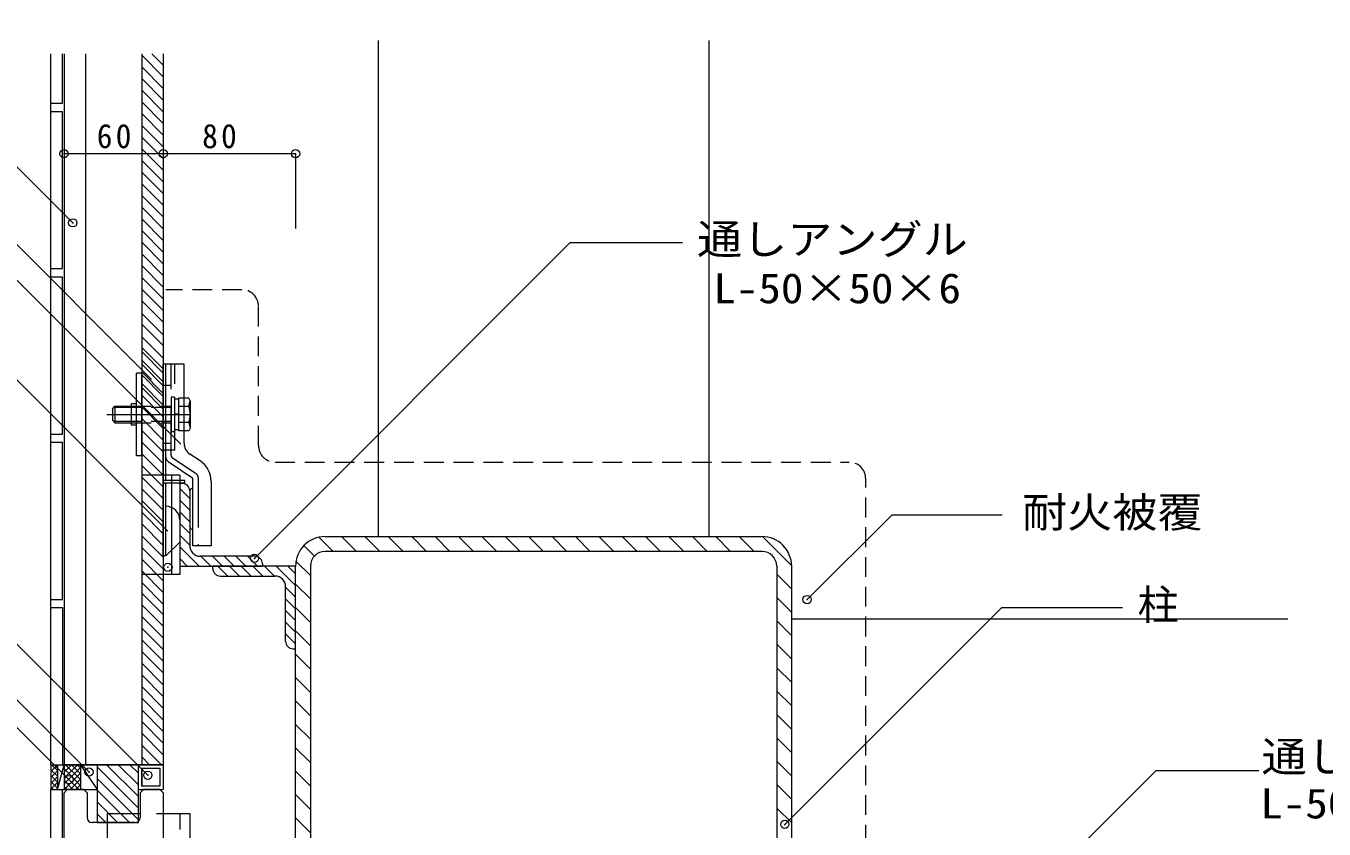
# Model space of a CAD drawing. Units: millimetres on the paper, enlarged 8 times, with parts at other scales. Extents: x -1558 to 1610, y -1130 to 1116.
# Drawn here: x -470 to 158, y -420 to -32 of the extents above; entities that cross this region are included whole.
import ezdxf
from ezdxf.enums import TextEntityAlignment as Align

# ---------------------------------------------------------------- set-up
doc = ezdxf.new("R2010")
doc.units = ezdxf.units.MM
doc.header["$LTSCALE"] = 8
doc.header["$PDMODE"] = 32
doc.header["$PDSIZE"] = 4
for name, pattern in [('CHAIN1', [8, 5, -1, 1, -1]), ('DASHED1', [1.8, 1.2, -0.6]), ('DASHED2', [3, 2, -1]), ('DASHED3', [4, 3, -1])]:
    doc.linetypes.add(name, pattern=pattern)
for name, color, linetype, lineweight in [('2-0', 2, 'Continuous', 18), ('2-1', 7, 'Continuous', 9), ('2-2', 2, 'Continuous', 18), ('2-3', 7, 'Continuous', 9), ('2-4', 7, 'Continuous', 9), ('2-6', 1, 'Continuous', 18), ('2-9', 7, 'Continuous', 9)]:
    doc.layers.add(name, color=color, linetype=linetype, lineweight=lineweight)
doc.styles.add('ＭＳ ゴシック', font='')
doc.styles.get('ＭＳ ゴシック').set_extended_font_data('MS Gothic')

msp = doc.modelspace()

# ---------------------------------------------------------------- linework, layer by layer
at = {"layer": '2-0'}
for p, q in [((-452.006, -45.366), (-452.006, -389.366)), ((-441.606, -45.366), (-441.606, -389.366)), ((-414.406, -45.366), (-414.406, -389.366)), ((-404.006, -45.366), (-404.006, -389.366)), ((-452.006, -389.366), (-404.006, -389.366)), ((-452.006, -402.966), (-450.406, -401.366)), ((-442.406, -401.366), (-450.406, -401.366)), ((-442.406, -401.366), (-440.806, -402.966)), ((-415.206, -402.966), (-413.606, -401.366)), ((-405.606, -401.366), (-413.606, -401.366)), ((-405.606, -401.366), (-404.006, -402.966)), ((-452.006, -626.966), (-452.006, -402.966)), ((-440.806, -402.966), (-440.806, -414.966)), ((-415.206, -402.966), (-415.206, -414.966)), ((-404.006, -402.966), (-404.006, -582.966)), ((-417.606, -417.366), (-438.406, -417.366))]:
    msp.add_line(p, q, dxfattribs=at)
for centre, start, end in [((-438.406, -414.966), 180, 270), ((-417.606, -414.966), 270, 0)]:
    msp.add_arc(centre, 2.4, start, end, dxfattribs=at)
at = {"layer": '2-1', "color": 3, "lineweight": 18}
for p, q in [((-300.006, -38.966), (-300.006, -279.308)), ((-140.006, -38.966), (-140.006, -278.966)), ((-325.606, -278.966), (-114.406, -278.966)), ((-114.406, -286.166), (-325.606, -286.166)), ((-340.006, -504.566), (-340.006, -293.366)), ((-332.806, -293.366), (-332.806, -504.566)), ((-107.206, -293.366), (-107.206, -504.566)), ((-100.006, -504.566), (-100.006, -293.366)), ((139.994, -318.966), (-100.006, -318.966))]:
    msp.add_line(p, q, dxfattribs=at)
at = {"layer": '2-1'}
for p, q in [((-321.871, -286.166), (-328.728, -279.308)), ((-310.557, -286.166), (-317.757, -278.966)), ((-299.244, -286.166), (-306.444, -278.966)), ((-287.93, -286.166), (-295.13, -278.966)), ((-276.616, -286.166), (-283.816, -278.966)), ((-265.302, -286.166), (-272.502, -278.966)), ((-253.989, -286.166), (-261.189, -278.966)), ((-242.675, -286.166), (-249.875, -278.966)), ((-231.361, -286.166), (-238.561, -278.966)), ((-220.047, -286.166), (-227.247, -278.966)), ((-208.734, -286.166), (-215.934, -278.966)), ((-197.42, -286.166), (-204.62, -278.966)), ((-186.107, -286.166), (-193.307, -278.966)), ((-174.793, -286.166), (-181.993, -278.966)), ((-163.479, -286.166), (-170.679, -278.966)), ((-152.165, -286.166), (-159.365, -278.966)), ((-140.852, -286.166), (-148.052, -278.966)), ((-129.538, -286.166), (-136.738, -278.966)), ((-118.224, -286.166), (-125.424, -278.966)), ((-100.01, -293.067), (-114.108, -278.969)), ((-330.883, -288.467), (-335.976, -283.374)), ((-332.806, -297.858), (-339.789, -290.875)), ((-100.006, -304.383), (-107.206, -297.184)), ((-332.806, -309.172), (-340.006, -301.972)), ((-332.806, -320.485), (-340.006, -313.285)), ((-100.006, -315.697), (-107.206, -308.497)), ((-100.006, -327.011), (-107.206, -319.811)), ((-332.806, -331.799), (-340.006, -324.599)), ((-100.006, -338.325), (-107.206, -331.125)), ((-332.806, -343.113), (-340.006, -335.913)), ((-100.006, -349.638), (-107.206, -342.438)), ((-332.806, -354.426), (-340.006, -347.226)), ((-100.006, -360.952), (-107.206, -353.752)), ((-332.806, -365.74), (-340.006, -358.54)), ((-332.806, -377.054), (-340.006, -369.854)), ((-100.006, -372.266), (-107.206, -365.066)), ((-100.006, -383.579), (-107.206, -376.38)), ((-332.806, -388.367), (-340.006, -381.168)), ((-100.006, -394.893), (-107.206, -387.693)), ((-332.806, -399.681), (-340.006, -392.481)), ((-100.006, -406.207), (-107.206, -399.007)), ((-332.806, -410.995), (-340.006, -403.795)), ((-100.006, -417.521), (-107.206, -410.321)), ((-332.806, -422.309), (-340.006, -415.109))]:
    msp.add_line(p, q, dxfattribs=at)
at = {"layer": '2-1', "color": 3, "lineweight": 18}
for centre, radius, start, end in [((-325.606, -293.366), 14.4, 90, 180), ((-114.406, -293.366), 14.4, 0, 90), ((-325.606, -293.366), 7.2, 90, 180), ((-114.406, -293.366), 7.2, 0, 90)]:
    msp.add_arc(centre, radius, start, end, dxfattribs=at)
at = {"layer": '2-2'}
for p, q in [((-416.966, -239.938), (-416.966, -199.938)), ((-414.406, -199.938), (-416.966, -199.938)), ((-414.406, -239.938), (-414.406, -199.938)), ((-404.006, -288.338), (-404.006, -195.538)), ((-398.406, -195.538), (-404.006, -195.538)), ((-402.726, -240.653), (-402.726, -195.538)), ((-393.926, -195.538), (-402.726, -195.538)), ((-393.926, -233.803), (-393.926, -195.538)), ((-391.687, -212.086), (-393.926, -212.086)), ((-390.965, -213.339), (-391.687, -212.086)), ((-391.625, -216.012), (-390.965, -213.339)), ((-390.965, -213.339), (-390.965, -226.536)), ((-428.561, -217.137), (-427.36, -215.937)), ((-428.561, -217.137), (-428.561, -222.736)), ((-419.366, -216.498), (-427.921, -216.498)), ((-427.36, -215.937), (-427.36, -223.936)), ((-427.36, -215.937), (-419.366, -215.937)), ((-419.366, -225.138), (-419.366, -214.738)), ((-416.966, -214.738), (-419.366, -214.738)), ((-391.625, -216.012), (-393.926, -216.012)), ((-428.561, -222.736), (-427.36, -223.936)), ((-419.366, -223.376), (-427.921, -223.376)), ((-427.36, -223.936), (-419.366, -223.936)), ((-416.966, -225.138), (-419.366, -225.138)), ((-391.625, -223.864), (-393.926, -223.864)), ((-391.625, -223.861), (-390.965, -226.536)), ((-391.687, -227.787), (-393.926, -227.787)), ((-390.965, -226.536), (-391.687, -227.789)), ((-402.726, -251.858), (-402.726, -237.138)), ((-414.406, -239.938), (-416.966, -239.938)), ((-401.657, -242.65), (-389.606, -250.685)), ((-386.15, -242.412), (-391.076, -239.128)), ((-389.606, -283.538), (-389.606, -250.685)), ((-393.606, -251.858), (-404.006, -251.858)), ((-393.606, -253.138), (-404.006, -253.138)), ((-402.726, -288.338), (-402.726, -253.138)), ((-393.606, -253.138), (-393.606, -251.858)), ((-391.206, -257.138), (-391.206, -273.938)), ((-380.806, -252.397), (-380.806, -283.538)), ((-396.006, -271.058), (-396.006, -281.618)), ((-402.726, -288.338), (-396.006, -281.618)), ((-402.726, -288.338), (-404.006, -288.338)), ((-380.806, -283.538), (-389.606, -283.538))]:
    msp.add_line(p, q, dxfattribs=at)
at = {"layer": '2-2', "linetype": 'DASHED3'}
for p, q in [((-402.726, -233.938), (-402.726, -195.538)), ((-400.166, -239.711), (-400.166, -195.538)), ((-398.406, -237.138), (-398.406, -195.538)), ((-402.726, -205.938), (-404.006, -205.938)), ((-400.166, -205.938), (-402.726, -205.938)), ((-398.565, -211.539), (-400.166, -211.539)), ((-400.166, -211.539), (-400.166, -228.336)), ((-398.565, -211.539), (-398.565, -228.336)), ((-396.566, -212.578), (-398.565, -212.578)), ((-396.566, -212.086), (-396.566, -227.787)), ((-393.926, -212.086), (-396.566, -212.086)), ((-396.566, -212.578), (-396.566, -227.295)), ((-393.926, -216.012), (-396.566, -216.012)), ((-396.566, -219.778), (-398.565, -219.778)), ((-396.566, -220.097), (-398.565, -220.097)), ((-393.926, -223.864), (-396.566, -223.864)), ((-398.565, -228.336), (-400.166, -228.336)), ((-396.566, -227.295), (-398.565, -227.295)), ((-393.926, -227.787), (-396.566, -227.787)), ((-402.726, -233.938), (-404.006, -233.938)), ((-398.406, -237.138), (-404.006, -237.138)), ((-402.726, -237.138), (-402.726, -233.938)), ((-400.166, -233.938), (-402.726, -233.938)), ((-388.115, -248.602), (-399.454, -241.043)), ((-387.046, -250.599), (-387.046, -283.538))]:
    msp.add_line(p, q, dxfattribs=at)
at = {"layer": '2-2', "linetype": 'DASHED1'}
for p, q in [((-419.366, -215.937), (-400.166, -215.937)), ((-400.166, -216.498), (-419.366, -216.498)), ((-400.166, -223.376), (-419.366, -223.376)), ((-419.366, -223.936), (-400.166, -223.936))]:
    msp.add_line(p, q, dxfattribs=at)
at = {"layer": '2-2', "linetype": 'CHAIN1'}
msp.add_line((-431.358, -219.938), (-387.159, -219.938), dxfattribs=at)
at = {"layer": '2-2', "color": 7, "linetype": 'DASHED1', "lineweight": 9}
msp.add_line((-403.942, -293.298), (-404.006, -293.234), dxfattribs=at)
at = {"layer": '2-2'}
for centre, radius, start, end in [((-402.963, -219.938), 11.998, 340.90288, 19.09647), ((-387.526, -233.803), 6.4, 180.00002, 236.30995), ((-400.326, -240.653), 2.4, 180.00002, 236.30995), ((-392.806, -252.397), 12, 0.00002, 56.30995), ((-389.606, -257.138), 1.6, 90, 180), ((-402.726, -271.058), 6.72, 0, 90), ((-389.606, -273.938), 1.6, 180, 270)]:
    msp.add_arc(centre, radius, start, end, dxfattribs=at)
at = {"layer": '2-2', "linetype": 'DASHED3'}
for centre, radius, start, end in [((-398.566, -239.711), 1.6, 180.00002, 236.30995), ((-389.446, -250.599), 2.4, 0.00002, 56.30995)]:
    msp.add_arc(centre, radius, start, end, dxfattribs=at)
at = {"layer": '2-3', "linetype": 'DASHED2'}
for p, q in [((-414.434, -249.298), (-414.434, -297.298)), ((-404.006, -249.298), (-414.434, -249.298)), ((-404.006, -297.298), (-414.434, -297.298))]:
    msp.add_line(p, q, dxfattribs=at)
at = {"layer": '2-3'}
for p, q in [((-396.006, -249.298), (-404.006, -249.298)), ((-400.006, -249.298), (-400.006, -297.298)), ((-396.006, -249.298), (-396.006, -297.298)), ((-391.206, -260.498), (-396.006, -255.698)), ((-391.206, -266.155), (-396.006, -261.355)), ((-391.206, -271.812), (-396.006, -267.012)), ((-391.206, -277.469), (-396.006, -272.669)), ((-391.206, -283.126), (-396.006, -278.326)), ((-386.691, -293.298), (-396.006, -283.983)), ((-381.034, -293.298), (-385.834, -288.498)), ((-375.377, -293.298), (-380.177, -288.498)), ((-369.721, -293.298), (-374.521, -288.498)), ((-364.064, -293.298), (-368.864, -288.498)), ((-358.407, -293.298), (-363.207, -288.498)), ((-392.348, -293.298), (-396.006, -289.64)), ((-377.605, -293.298), (-372.805, -298.098)), ((-371.948, -293.298), (-367.148, -298.098)), ((-366.291, -293.298), (-361.492, -298.098)), ((-360.635, -293.298), (-355.835, -298.098)), ((-354.978, -293.298), (-350.178, -298.098)), ((-349.321, -293.298), (-340.006, -302.613)), ((-343.664, -293.298), (-340.006, -296.956)), ((-340.006, -318.367), (-340.006, -293.298)), ((-396.006, -297.298), (-404.006, -297.298)), ((-344.806, -303.47), (-340.006, -308.27)), ((-344.806, -309.127), (-340.006, -313.926)), ((-344.806, -314.784), (-340.006, -319.583)), ((-344.806, -320.44), (-340.006, -325.24)), ((-344.806, -326.097), (-340.006, -330.897))]:
    msp.add_line(p, q, dxfattribs=at)
at = {"layer": '2-3', "color": 3, "lineweight": 18}
for p, q in [((-394.806, -253.298), (-396.006, -253.298)), ((-396.006, -253.298), (-396.006, -293.298)), ((-391.206, -256.898), (-391.206, -283.298)), ((-359.606, -288.498), (-386.006, -288.498)), ((-396.006, -293.298), (-356.006, -293.298)), ((-340.006, -293.298), (-380.006, -293.298)), ((-356.006, -292.098), (-356.006, -293.298)), ((-376.406, -298.098), (-350.006, -298.098)), ((-344.806, -329.698), (-344.806, -303.298)), ((-404.806, -412.965), (-391.206, -412.965)), ((-396.006, -412.965), (-396.006, -420.766)), ((-391.206, -412.965), (-391.206, -424.966))]:
    msp.add_line(p, q, dxfattribs=at)
at = {"layer": '2-3', "color": 3, "linetype": 'DASHED2', "lineweight": 18}
for q in [(-431.206, -565.766), (-404.806, -412.965)]:
    msp.add_line((-431.206, -412.965), q, dxfattribs=at)
at = {"layer": '2-3', "color": 3, "lineweight": 18}
for centre, radius, start, end in [((-394.806, -256.898), 3.6, 0, 90), ((-386.006, -283.298), 5.2, 180, 270), ((-359.606, -292.098), 3.6, 0, 90), ((-376.406, -294.498), 3.6, 180, 270), ((-350.006, -303.298), 5.2, 0, 90), ((-341.206, -329.698), 3.6, 180, 270)]:
    msp.add_arc(centre, radius, start, end, dxfattribs=at)
at = {"layer": '2-4'}
for p, q in [((-414.434, -45.366), (-414.434, -389.366)), ((-414.434, -46.09), (-404.033, -56.49)), ((-409.501, -45.366), (-404.033, -50.834)), ((-414.434, -51.746), (-404.033, -62.147)), ((-414.434, -57.403), (-404.033, -67.804)), ((-414.434, -63.06), (-404.033, -73.461)), ((-414.434, -68.717), (-404.033, -79.118)), ((-414.434, -74.374), (-404.033, -84.775)), ((-414.434, -80.031), (-404.033, -90.432)), ((-414.434, -85.688), (-404.033, -96.088)), ((-414.434, -91.344), (-404.033, -101.745)), ((-414.434, -97.001), (-404.033, -107.402)), ((-414.434, -102.658), (-404.033, -113.059)), ((-414.434, -108.315), (-404.033, -118.716)), ((-414.434, -113.972), (-404.033, -124.373)), ((-414.434, -119.629), (-404.033, -130.03)), ((-414.434, -125.285), (-404.033, -135.686)), ((-414.434, -130.942), (-404.033, -141.343)), ((-414.434, -136.599), (-404.033, -147)), ((-414.434, -142.256), (-404.033, -152.657)), ((-414.434, -147.913), (-404.033, -158.314)), ((-414.434, -153.57), (-404.033, -163.971)), ((-414.434, -159.227), (-404.033, -169.627)), ((-414.434, -164.883), (-404.033, -175.284)), ((-414.433, -171.027), (-404.033, -181.427)), ((-414.434, -176.197), (-404.033, -186.598)), ((-414.434, -182.34), (-404.033, -192.74)), ((-414.434, -187.511), (-404.033, -197.912)), ((-414.434, -189.471), (-404.033, -199.872)), ((-414.434, -193.653), (-404.033, -204.054)), ((-414.434, -195.615), (-404.033, -206.014)), ((-414.434, -199.31), (-404.033, -209.711)), ((-414.434, -200.785), (-404.033, -211.186)), ((-414.434, -204.967), (-404.033, -215.368)), ((-414.434, -206.927), (-404.033, -217.328)), ((-414.434, -210.624), (-404.033, -221.025)), ((-414.434, -216.281), (-404.033, -226.681)), ((-414.434, -221.936), (-404.033, -232.337)), ((-414.434, -227.593), (-404.033, -237.994)), ((-414.434, -233.25), (-404.033, -243.651)), ((-414.434, -238.907), (-404.033, -249.307)), ((-414.434, -244.563), (-404.033, -254.964)), ((-414.434, -250.22), (-404.033, -260.621)), ((-414.434, -255.877), (-404.033, -266.278)), ((-414.434, -261.534), (-404.033, -271.935)), ((-414.434, -267.191), (-404.033, -277.592)), ((-414.434, -272.848), (-404.033, -283.249)), ((-414.434, -278.611), (-404.033, -289.012)), ((-414.434, -284.268), (-404.033, -294.669)), ((-414.434, -289.925), (-404.033, -300.326)), ((-414.434, -295.582), (-404.033, -305.983)), ((-414.434, -301.239), (-404.033, -311.64)), ((-414.434, -306.303), (-404.033, -316.704)), ((-414.434, -311.96), (-404.033, -322.361)), ((-414.434, -317.617), (-404.033, -328.018)), ((-414.434, -323.274), (-404.033, -333.675)), ((-414.434, -328.931), (-404.033, -339.331)), ((-414.433, -334.589), (-404.033, -344.988)), ((-414.433, -340.245), (-404.033, -350.645)), ((-414.434, -345.902), (-404.033, -356.302)), ((-414.434, -351.558), (-404.033, -361.959)), ((-414.434, -357.215), (-404.033, -367.616)), ((-414.434, -362.872), (-404.033, -373.272)), ((-414.434, -368.528), (-404.033, -378.929)), ((-414.434, -374.185), (-404.033, -384.586)), ((-414.434, -379.842), (-404.91, -389.366)), ((-414.434, -385.499), (-410.567, -389.366)), ((-458.406, -389.367), (-458.406, -401.367)), ((-455.206, -389.367), (-455.203, -401.367)), ((-455.203, -401.367), (-452.006, -389.367)), ((-452.006, -389.366), (-452.006, -401.366)), ((-444.006, -389.366), (-444.006, -401.366)), ((-444.006, -389.366), (-436.007, -401.366)), ((-416.029, -410.416), (-436.007, -390.439)), ((-416.029, -404.76), (-431.423, -389.366)), ((-416.029, -399.103), (-425.766, -389.366)), ((-416.029, -393.446), (-420.108, -389.366)), ((-414.429, -399.811), (-414.429, -391.011)), ((-414.406, -391.011), (-414.406, -399.811)), ((-404.034, -390.242), (-404.033, -390.243)), ((-404.006, -389.366), (-404.006, -401.366)), ((-452.006, -401.366), (-444.006, -401.366)), ((-444.006, -401.366), (-436.007, -401.366)), ((-416.029, -416.072), (-436.007, -396.096)), ((-420.392, -417.366), (-436.007, -401.753)), ((-416.029, -401.366), (-404.006, -401.366)), ((-405.629, -399.811), (-414.429, -399.811)), ((-405.607, -401.366), (-404.006, -401.366)), ((-426.05, -417.366), (-436.007, -407.409)), ((-431.707, -417.366), (-436.007, -413.066))]:
    msp.add_line(p, q, dxfattribs=at)
at = {"layer": '2-4', "linetype": 'DASHED1'}
for p, q in [((-365.926, -159.538), (-402.726, -159.538)), ((-357.926, -234.966), (-357.926, -167.538)), ((-349.926, -242.966), (-72.208, -242.966)), ((-64.208, -528.886), (-64.208, -250.966))]:
    msp.add_line(p, q, dxfattribs=at)
at = {"layer": '2-4', "color": 4, "lineweight": 18}
for p, q in [((-458.406, -389.902), (-457.87, -389.366)), ((-458.406, -392.732), (-455.206, -389.532)), ((-455.206, -394.992), (-458.406, -391.792)), ((-458.406, -395.56), (-455.206, -392.36)), ((-455.206, -397.821), (-458.406, -394.621)), ((-458.406, -398.388), (-455.206, -395.187)), ((-455.206, -392.165), (-458.004, -389.366)), ((-455.206, -400.65), (-458.406, -397.45)), ((-458.406, -401.217), (-455.206, -398.016)), ((-457.318, -401.367), (-458.406, -400.279)), ((-455.728, -401.367), (-455.206, -400.845))]:
    msp.add_line(p, q, dxfattribs=at)
at = {"layer": '2-4', "color": 4}
for p, q in [((-445.538, -389.366), (-452.006, -395.834)), ((-448.366, -389.366), (-452.006, -393.006)), ((-451.195, -389.366), (-452.006, -390.178)), ((-444.006, -390.663), (-452.006, -398.663)), ((-444.006, -399.409), (-452.006, -391.409)), ((-444.879, -401.366), (-452.006, -394.238)), ((-444.006, -393.491), (-451.88, -401.366)), ((-444.006, -396.581), (-451.221, -389.366)), ((-444.006, -393.753), (-448.394, -389.366)), ((-444.006, -390.924), (-445.565, -389.366)), ((-447.707, -401.366), (-452.006, -397.066)), ((-450.47, -401.43), (-452.006, -399.895)), ((-444.006, -396.32), (-449.052, -401.366)), ((-444.006, -399.148), (-446.223, -401.366))]:
    msp.add_line(p, q, dxfattribs=at)
at = {"layer": '2-4', "lineweight": 18}
msp.add_line((-455.19, -401.334), (-455.206, -401.367), dxfattribs=at)
at = {"layer": '2-4'}
for points in [[(-404.006, -45.366), (-404.006, -389.366), (-416.029, -389.366), (-436.007, -389.366)], [(-436.007, -389.366), (-444.006, -389.366), (-452.006, -389.366)], [(-436.007, -389.366), (-436.007, -417.366), (-416.029, -417.366), (-416.029, -389.366)], [(-414.429, -391.011), (-405.629, -391.011), (-405.629, -399.811)]]:
    msp.add_lwpolyline(points, dxfattribs=at)
at = {"layer": '2-4', "linetype": 'DASHED1'}
for centre, start, end in [((-365.926, -167.538), 0, 90), ((-349.926, -234.966), 180, 270), ((-72.208, -250.966), 0, 90)]:
    msp.add_arc(centre, 8, start, end, dxfattribs=at)
at = {"layer": '2-6'}
for p, q in [((-458.406, -389.366), (-458.406, -45.366)), ((-458.406, -73.366), (-452.806, -73.366)), ((-452.806, -149.366), (-452.806, -73.366)), ((-458.406, -149.366), (-452.806, -149.366)), ((-458.406, -153.366), (-452.806, -153.366)), ((-452.806, -229.366), (-452.806, -153.366)), ((-458.406, -229.366), (-452.806, -229.366)), ((-458.406, -233.366), (-452.806, -233.366)), ((-452.806, -309.366), (-452.806, -233.366)), ((-458.406, -309.366), (-452.806, -309.366)), ((-458.406, -313.366), (-452.806, -313.366)), ((-452.806, -313.366), (-452.806, -389.366)), ((-458.406, -389.366), (-452.806, -389.366)), ((-452.806, -389.366), (-452.006, -389.366)), ((-458.406, -401.366), (-452.806, -401.366)), ((-452.806, -401.366), (-450.405, -401.366)), ((-452.806, -477.366), (-452.806, -401.366))]:
    msp.add_line(p, q, dxfattribs=at)
for points in [[(-458.406, -69.366), (-452.806, -69.366), (-452.806, -45.366)], [(-458.406, -637.366), (-458.406, -401.366), (-452.806, -401.366)]]:
    msp.add_lwpolyline(points, dxfattribs=at)
at = {"layer": '2-9'}
for p, q in [((-447.768, -127.194), (-543.021, -31.941)), ((-409.642, -202.949), (-528.344, -84.247)), ((-340.006, -93.764), (-452.006, -93.764)), ((-340.006, -93.764), (-340.006, -129.93)), ((-401.731, -276.38), (-508.294, -169.817)), ((-411.444, -394.469), (-559.579, -246.333)), ((-439.901, -392.918), (-538.806, -294.013)), ((-103.32, -418.228), (1.6, -313.308)), ((1.6, -313.308), (60.105, -313.308)), ((-449.65, -396.545), (-512.357, -333.837)), ((-97.257, -565.706), (76.309, -392.14)), ((76.309, -392.14), (125.904, -392.14))]:
    msp.add_line(p, q, dxfattribs=at)
at = {"layer": '2-9', "color": 3, "lineweight": 18}
for p, q in [((-380.006, -294.498), (-380.006, -293.298)), ((-341.206, -333.298), (-340.006, -333.298))]:
    msp.add_line(p, q, dxfattribs=at)
at = {"layer": '2-9'}
for points in [[(-395.515, -234.341), (-509.479, -120.377), (-572.926, -120.377)], [(-359.853, -289.532), (-207.095, -136.775), (-152.836, -136.775)], [(-92.531, -309.475), (-51.466, -268.41), (1.75, -268.41)]]:
    msp.add_lwpolyline(points, dxfattribs=at)
for p in [(-452.006, -93.764), (-404.006, -93.764), (-340.006, -93.764), (-447.768, -127.194), (-359.853, -289.532), (-401.731, -293.839), (-92.531, -309.475), (-449.65, -396.545), (-439.901, -392.918), (-411.444, -394.469), (-103.32, -418.228)]:
    msp.add_point(p, dxfattribs=at)

# ---------------------------------------------------------------- texts
at = {"layer": '2-9', "style": 'ＭＳ ゴシック', "width": 1.1}
for s, p in [('通しアングル', (-145.792, -146.772)), ('L-50×50×6', (-137.893, -170.468)), ('耐火被覆', (11.44, -278.902)), ('通しアングル', (127.269, -397.12)), ('L-50×50×6', (126.689, -419.718))]:
    msp.add_text(s, height=14.55, dxfattribs=at).set_placement(p, align=Align.BOTTOM_LEFT)
at = {"layer": '2-9', "style": 'ＭＳ ゴシック'}
msp.add_text('柱', height=14.55, dxfattribs=at).set_placement((67.32, -323.666), align=Align.BOTTOM_LEFT)
at = {"layer": '2-9', "char_height": 11.73, "attachment_point": 7, "style": 'ＭＳ ゴシック'}
for s, insert in [('\\T1.21;\\W0.95;60', (-436.155, -91.253)), ('\\T1.21;\\W0.95;80', (-385.181, -91.253))]:
    msp.add_mtext(s, dxfattribs=dict(at, insert=insert))

doc.saveas('drawing.dxf')
